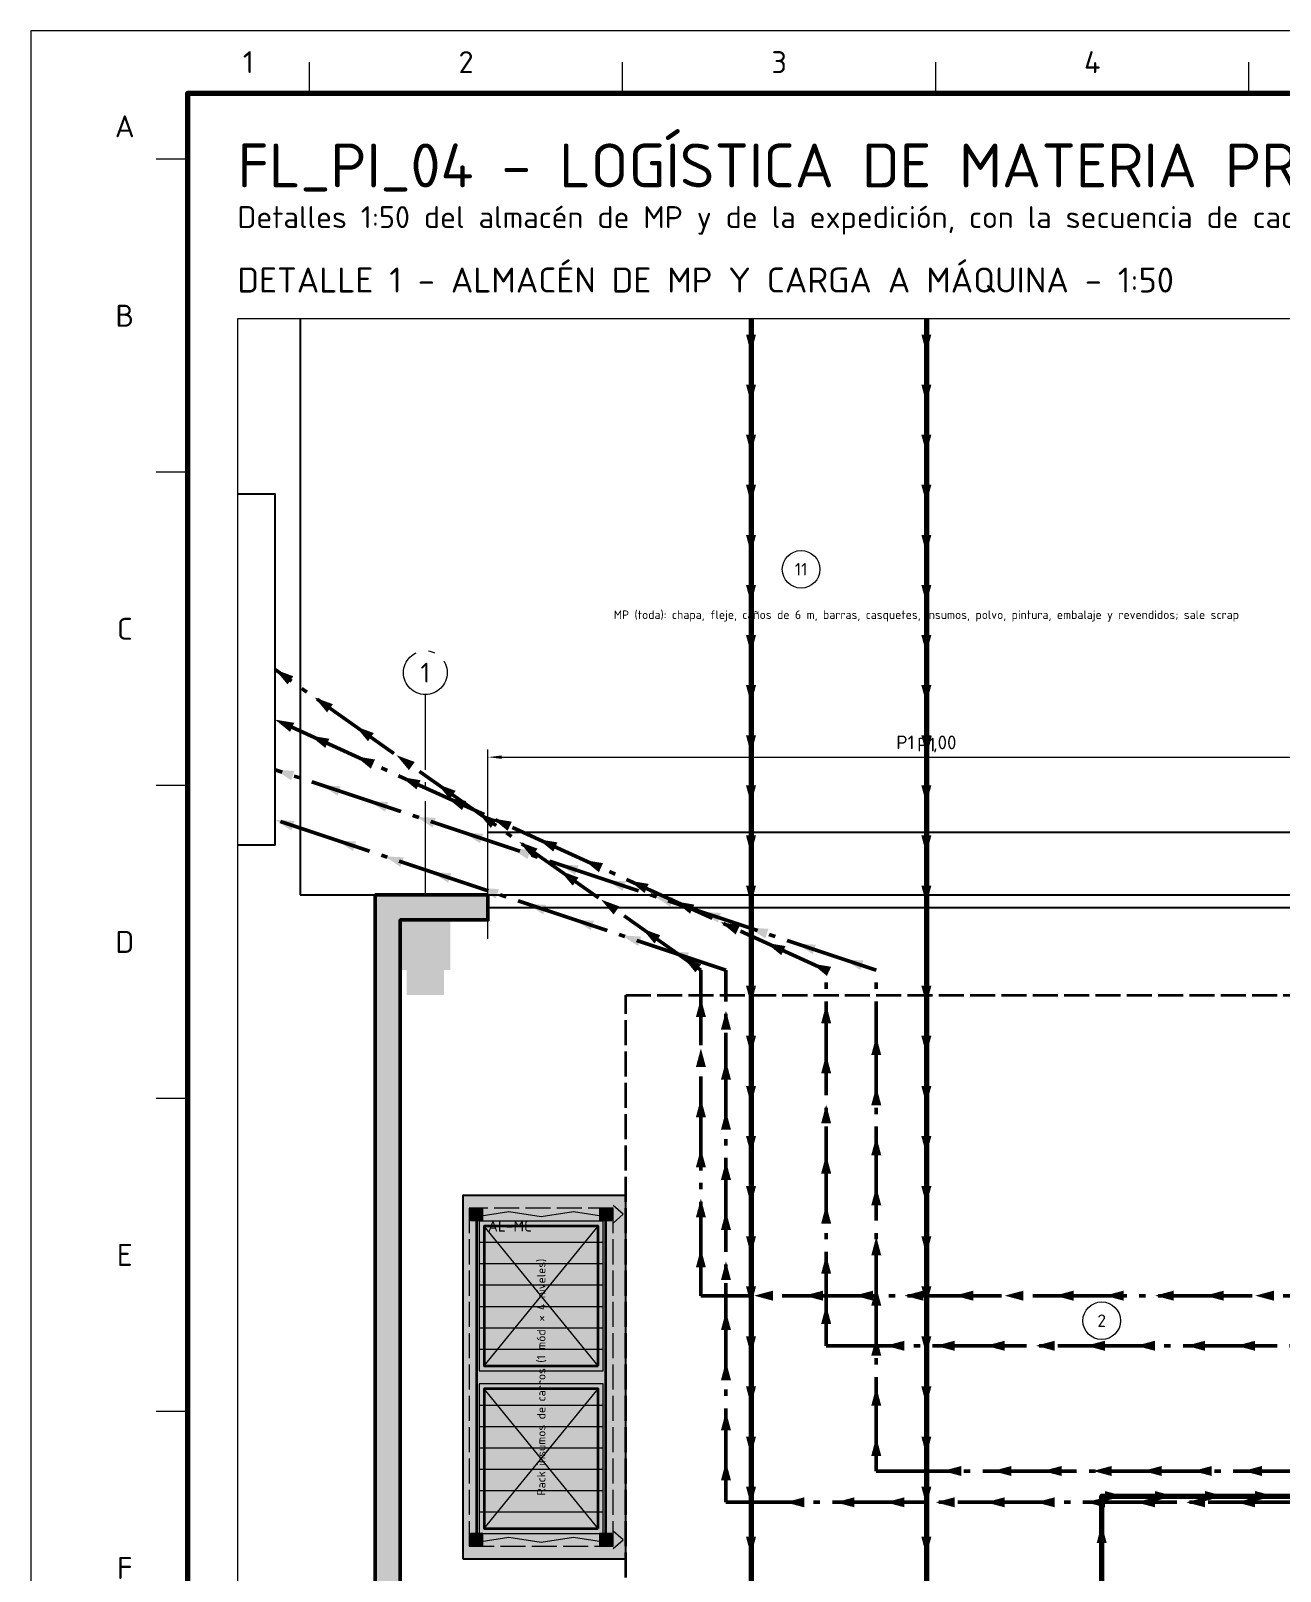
# Model space of a CAD drawing. Header units: millimetres. Extents: x 0 to 2430, y 0 to 841.
# Drawn here: x 0 to 199.5, y 595 to 841 of the extents above; entities that cross this region are included whole.
import ezdxf
from ezdxf.enums import TextEntityAlignment as Align

# ---------------------------------------------------------------- set-up
doc = ezdxf.new("R2010")
doc.units = ezdxf.units.MM
doc.linetypes.add('IRAM-E-TRAZOS', pattern=[5, 4, -1])
doc.linetypes.add('IRAM-F-TRAZO-PUNTO', pattern=[20, 15, -2, 1, -2])
for name, color, linetype, lineweight in [('06-TEXTO', 7, 'CONTINUOUS', 25), ('07-RECUADRO', 7, 'CONTINUOUS', 70), ('08-FINA', 5, 'CONTINUOUS', 18), ('A-ABERTURA', 7, 'CONTINUOUS', 25), ('A-COLUMNA', 7, 'CONTINUOUS', 50), ('A-COTA', 7, 'CONTINUOUS', 18), ('A-EJE', 1, 'IRAM-F-TRAZO-PUNTO', 18), ('A-EQUIPO-FINO', 8, 'CONTINUOUS', 13), ('A-EQUIPO-OCULTO', 8, 'IRAM-E-TRAZOS', 13), ('A-EQUIPO-RELLENO', 9, 'CONTINUOUS', 13), ('A-EXTERIOR', 8, 'CONTINUOUS', 25), ('A-MURO', 7, 'CONTINUOUS', 50), ('A-RELLENO', 9, 'CONTINUOUS', 13), ('A-SECTOR', 1, 'CONTINUOUS', 25), ('A-SECTOR-TXT', 1, 'CONTINUOUS', 25), ('A-SEGURIDAD', 1, 'IRAM-E-TRAZOS', 18), ('A-TEXTO', 7, 'CONTINUOUS', 18), ('F-MP', 5, 'CONTINUOUS', 70), ('F-SCRAP', 8, 'IRAM-F-TRAZO-PUNTO', 50)]:
    doc.layers.add(name, color=color, linetype=linetype, lineweight=lineweight)
doc.layers.add('A-EQUIPO', color=30, linetype='CONTINUOUS', lineweight=35, true_color=0xe67800)
doc.layers.add('A-PASILLO', color=2, linetype='IRAM-E-TRAZOS', lineweight=35, true_color=0xd7a500)
doc.styles.add('ISO3098', font='isocpeur.ttf')
doc.dimstyles.new('FLAMA-IRAM', dxfattribs={"dimtxt": 3.5, "dimasz": 3.5, "dimexe": 2, "dimexo": 1.5, "dimgap": 1, "dimtad": 1, "dimdec": 1, "dimtxsty": 'ISO3098', "dimblk": 'IRAM_FLECHA', "dimblk1": 'IRAM_FLECHA', "dimblk2": 'IRAM_FLECHA', "dimcen": 2.5, "dimclrd": 3, "dimclre": 3, "dimclrt": 3, "dimazin": 3, "dimtfac": 1, "dimtmove": 0, "dimatfit": 3, "dimlwd": 18, "dimlwe": 18})

# ---------------------------------------------------------------- blocks, each defined once
blk = doc.blocks.new('IRAM_FLECHA')
blk.add_solid([(0, 0), (-1, 0.125), (-1, -0.125)])

msp = doc.modelspace()

# ---------------------------------------------------------------- hatches: boundary and pattern name
at = {"layer": 'A-COLUMNA', "true_color": 0x000000}
h = msp.add_hatch(color=7, dxfattribs=at)
h.dxf.hatch_style = 1
h.paths.add_polyline_path([(59, 691), (67, 691), (67, 699), (59, 699)])
h = msp.add_hatch(color=7, dxfattribs=at)
h.dxf.hatch_style = 1
h.paths.add_polyline_path([(60, 687), (66, 687), (66, 693), (60, 693)])
at = {"layer": 'A-EQUIPO-RELLENO', "true_color": 0x969ba0}
h = msp.add_hatch(color=7, dxfattribs=at)
h.dxf.hatch_style = 1
h.paths.add_polyline_path([(72.2, 651), (72.2, 653), (70.2, 653), (70.2, 651)])
h = msp.add_hatch(color=7, dxfattribs=at)
h.dxf.hatch_style = 1
h.paths.add_polyline_path([(92.8, 651), (92.8, 653), (90.8, 653), (90.8, 651)])
at = {"layer": 'A-EQUIPO-RELLENO', "true_color": 0xeedec0}
h = msp.add_hatch(color=7, dxfattribs=at)
h.dxf.hatch_style = 1
h.paths.add_polyline_path([(91.4, 627), (91.4, 650.9), (71.6, 650.9), (71.6, 627)])
h = msp.add_hatch(color=7, dxfattribs=at)
h.dxf.hatch_style = 1
h.paths.add_polyline_path([(91.4, 601), (91.4, 624.9), (71.6, 624.9), (71.6, 601)])
at = {"layer": 'A-EQUIPO-RELLENO', "true_color": 0x969ba0}
h = msp.add_hatch(color=7, dxfattribs=at)
h.dxf.hatch_style = 1
h.paths.add_polyline_path([(72.2, 599), (72.2, 601), (70.2, 601), (70.2, 599)])
h = msp.add_hatch(color=7, dxfattribs=at)
h.dxf.hatch_style = 1
h.paths.add_polyline_path([(92.8, 599), (92.8, 601), (90.8, 601), (90.8, 599)])
at = {"layer": 'A-MURO', "true_color": 0x464646}
h = msp.add_hatch(color=7, dxfattribs=at)
h.dxf.hatch_style = 1
h.paths.add_polyline_path([(73, 703), (73, 699), (59, 699), (59, 303), (55, 303), (55, 703)])
at = {"layer": 'A-RELLENO', "true_color": 0xcde1f5}
h = msp.add_hatch(color=7, dxfattribs=at)
h.dxf.hatch_style = 1
h.paths.add_polyline_path([(69, 597), (95, 597), (95, 655), (69, 655)])
at = {"layer": 'F-MP', "true_color": 0x0046c8}
h = msp.add_hatch(color=7, dxfattribs=at)
h.dxf.hatch_style = 1
h.paths.add_polyline_path([(115, 789.5), (115.8, 792.5), (114.2, 792.5)])
h = msp.add_hatch(color=7, dxfattribs=at)
h.dxf.hatch_style = 1
h.paths.add_polyline_path([(143, 789.5), (143.8, 792.5), (142.2, 792.5)])
h = msp.add_hatch(color=7, dxfattribs=at)
h.dxf.hatch_style = 1
h.paths.add_polyline_path([(115, 781.5), (115.8, 784.5), (114.2, 784.5)])
h = msp.add_hatch(color=7, dxfattribs=at)
h.dxf.hatch_style = 1
h.paths.add_polyline_path([(143, 781.5), (143.8, 784.5), (142.2, 784.5)])
h = msp.add_hatch(color=7, dxfattribs=at)
h.dxf.hatch_style = 1
h.paths.add_polyline_path([(115, 773.5), (115.8, 776.5), (114.2, 776.5)])
h = msp.add_hatch(color=7, dxfattribs=at)
h.dxf.hatch_style = 1
h.paths.add_polyline_path([(143, 773.5), (143.8, 776.5), (142.2, 776.5)])
h = msp.add_hatch(color=7, dxfattribs=at)
h.dxf.hatch_style = 1
h.paths.add_polyline_path([(115, 765.5), (115.8, 768.5), (114.2, 768.5)])
h = msp.add_hatch(color=7, dxfattribs=at)
h.dxf.hatch_style = 1
h.paths.add_polyline_path([(143, 765.5), (143.8, 768.5), (142.2, 768.5)])
h = msp.add_hatch(color=7, dxfattribs=at)
h.dxf.hatch_style = 1
h.paths.add_polyline_path([(115, 757.5), (115.8, 760.5), (114.2, 760.5)])
h = msp.add_hatch(color=7, dxfattribs=at)
h.dxf.hatch_style = 1
h.paths.add_polyline_path([(143, 757.5), (143.8, 760.5), (142.2, 760.5)])
h = msp.add_hatch(color=7, dxfattribs=at)
h.dxf.hatch_style = 1
h.paths.add_polyline_path([(115, 749.5), (115.8, 752.5), (114.2, 752.5)])
h = msp.add_hatch(color=7, dxfattribs=at)
h.dxf.hatch_style = 1
h.paths.add_polyline_path([(143, 749.5), (143.8, 752.5), (142.2, 752.5)])
h = msp.add_hatch(color=7, dxfattribs=at)
h.dxf.hatch_style = 1
h.paths.add_polyline_path([(115, 741.5), (115.8, 744.5), (114.2, 744.5)])
h = msp.add_hatch(color=7, dxfattribs=at)
h.dxf.hatch_style = 1
h.paths.add_polyline_path([(143, 741.5), (143.8, 744.5), (142.2, 744.5)])
h = msp.add_hatch(color=7, dxfattribs=at)
h.dxf.hatch_style = 1
h.paths.add_polyline_path([(115, 733.5), (115.8, 736.5), (114.2, 736.5)])
h = msp.add_hatch(color=7, dxfattribs=at)
h.dxf.hatch_style = 1
h.paths.add_polyline_path([(143, 733.5), (143.8, 736.5), (142.2, 736.5)])
h = msp.add_hatch(color=7, dxfattribs=at)
h.dxf.hatch_style = 1
h.paths.add_polyline_path([(115, 725.5), (115.8, 728.5), (114.2, 728.5)])
h = msp.add_hatch(color=7, dxfattribs=at)
h.dxf.hatch_style = 1
h.paths.add_polyline_path([(143, 725.5), (143.8, 728.5), (142.2, 728.5)])
h = msp.add_hatch(color=7, dxfattribs=at)
h.dxf.hatch_style = 1
h.paths.add_polyline_path([(115, 717.5), (115.8, 720.5), (114.2, 720.5)])
h = msp.add_hatch(color=7, dxfattribs=at)
h.dxf.hatch_style = 1
h.paths.add_polyline_path([(143, 717.5), (143.8, 720.5), (142.2, 720.5)])
h = msp.add_hatch(color=7, dxfattribs=at)
h.dxf.hatch_style = 1
h.paths.add_polyline_path([(115, 709.5), (115.8, 712.5), (114.2, 712.5)])
h = msp.add_hatch(color=7, dxfattribs=at)
h.dxf.hatch_style = 1
h.paths.add_polyline_path([(143, 709.5), (143.8, 712.5), (142.2, 712.5)])
h = msp.add_hatch(color=7, dxfattribs=at)
h.dxf.hatch_style = 1
h.paths.add_polyline_path([(115, 701.5), (115.8, 704.5), (114.2, 704.5)])
h = msp.add_hatch(color=7, dxfattribs=at)
h.dxf.hatch_style = 1
h.paths.add_polyline_path([(143, 701.5), (143.8, 704.5), (142.2, 704.5)])
h = msp.add_hatch(color=7, dxfattribs=at)
h.dxf.hatch_style = 1
h.paths.add_polyline_path([(115, 685.5), (115.8, 688.5), (114.2, 688.5)])
h = msp.add_hatch(color=7, dxfattribs=at)
h.dxf.hatch_style = 1
h.paths.add_polyline_path([(143, 685.5), (143.8, 688.5), (142.2, 688.5)])
h = msp.add_hatch(color=7, dxfattribs=at)
h.dxf.hatch_style = 1
h.paths.add_polyline_path([(115, 677.5), (115.8, 680.5), (114.2, 680.5)])
h = msp.add_hatch(color=7, dxfattribs=at)
h.dxf.hatch_style = 1
h.paths.add_polyline_path([(143, 677.5), (143.8, 680.5), (142.2, 680.5)])
h = msp.add_hatch(color=7, dxfattribs=at)
h.dxf.hatch_style = 1
h.paths.add_polyline_path([(115, 669.5), (115.8, 672.5), (114.2, 672.5)])
h = msp.add_hatch(color=7, dxfattribs=at)
h.dxf.hatch_style = 1
h.paths.add_polyline_path([(143, 669.5), (143.8, 672.5), (142.2, 672.5)])
h = msp.add_hatch(color=7, dxfattribs=at)
h.dxf.hatch_style = 1
h.paths.add_polyline_path([(115, 661.5), (115.8, 664.5), (114.2, 664.5)])
h = msp.add_hatch(color=7, dxfattribs=at)
h.dxf.hatch_style = 1
h.paths.add_polyline_path([(143, 661.5), (143.8, 664.5), (142.2, 664.5)])
h = msp.add_hatch(color=7, dxfattribs=at)
h.dxf.hatch_style = 1
h.paths.add_polyline_path([(115, 653.5), (115.8, 656.5), (114.2, 656.5)])
h = msp.add_hatch(color=7, dxfattribs=at)
h.dxf.hatch_style = 1
h.paths.add_polyline_path([(143, 653.5), (143.8, 656.5), (142.2, 656.5)])
h = msp.add_hatch(color=7, dxfattribs=at)
h.dxf.hatch_style = 1
h.paths.add_polyline_path([(115, 645.5), (115.8, 648.5), (114.2, 648.5)])
h = msp.add_hatch(color=7, dxfattribs=at)
h.dxf.hatch_style = 1
h.paths.add_polyline_path([(143, 645.5), (143.8, 648.5), (142.2, 648.5)])
h = msp.add_hatch(color=7, dxfattribs=at)
h.dxf.hatch_style = 1
h.paths.add_polyline_path([(115, 637.5), (115.8, 640.5), (114.2, 640.5)])
h = msp.add_hatch(color=7, dxfattribs=at)
h.dxf.hatch_style = 1
h.paths.add_polyline_path([(143, 637.5), (143.8, 640.5), (142.2, 640.5)])
h = msp.add_hatch(color=7, dxfattribs=at)
h.dxf.hatch_style = 1
h.paths.add_polyline_path([(115, 629.5), (115.8, 632.5), (114.2, 632.5)])
h = msp.add_hatch(color=7, dxfattribs=at)
h.dxf.hatch_style = 1
h.paths.add_polyline_path([(143, 629.5), (143.8, 632.5), (142.2, 632.5)])
h = msp.add_hatch(color=7, dxfattribs=at)
h.dxf.hatch_style = 1
h.paths.add_polyline_path([(115, 621.5), (115.8, 624.5), (114.2, 624.5)])
h = msp.add_hatch(color=7, dxfattribs=at)
h.dxf.hatch_style = 1
h.paths.add_polyline_path([(143, 621.5), (143.8, 624.5), (142.2, 624.5)])
h = msp.add_hatch(color=7, dxfattribs=at)
h.dxf.hatch_style = 1
h.paths.add_polyline_path([(115, 613.5), (115.8, 616.5), (114.2, 616.5)])
h = msp.add_hatch(color=7, dxfattribs=at)
h.dxf.hatch_style = 1
h.paths.add_polyline_path([(143, 613.5), (143.8, 616.5), (142.2, 616.5)])
h = msp.add_hatch(color=7, dxfattribs=at)
h.dxf.hatch_style = 1
h.paths.add_polyline_path([(115, 605.5), (115.8, 608.5), (114.2, 608.5)])
h = msp.add_hatch(color=7, dxfattribs=at)
h.dxf.hatch_style = 1
h.paths.add_polyline_path([(143, 605.5), (143.8, 608.5), (142.2, 608.5)])
h = msp.add_hatch(color=7, dxfattribs=at)
h.dxf.hatch_style = 1
h.paths.add_polyline_path([(174.5, 607), (171.5, 607.8), (171.5, 606.2)])
h = msp.add_hatch(color=7, dxfattribs=at)
h.dxf.hatch_style = 1
h.paths.add_polyline_path([(182.5, 607), (179.5, 607.8), (179.5, 606.2)])
h = msp.add_hatch(color=7, dxfattribs=at)
h.dxf.hatch_style = 1
h.paths.add_polyline_path([(190.5, 607), (187.5, 607.8), (187.5, 606.2)])
h = msp.add_hatch(color=7, dxfattribs=at)
h.dxf.hatch_style = 1
h.paths.add_polyline_path([(198.5, 607), (195.5, 607.8), (195.5, 606.2)])
h = msp.add_hatch(color=7, dxfattribs=at)
h.dxf.hatch_style = 1
h.paths.add_polyline_path([(115, 597.5), (115.8, 600.5), (114.2, 600.5)])
h = msp.add_hatch(color=7, dxfattribs=at)
h.dxf.hatch_style = 1
h.paths.add_polyline_path([(143, 597.5), (143.8, 600.5), (142.2, 600.5)])
h = msp.add_hatch(color=7, dxfattribs=at)
h.dxf.hatch_style = 1
h.paths.add_polyline_path([(171, 602.5), (170.2, 599.5), (171.8, 599.5)])
at = {"layer": 'F-SCRAP', "true_color": 0x787878}
h = msp.add_hatch(color=7, dxfattribs=at)
h.dxf.hatch_style = 1
h.paths.add_polyline_path([(39, 739), (40.9896, 736.6164), (41.9123, 737.9235)])
h = msp.add_hatch(color=7, dxfattribs=at)
h.dxf.hatch_style = 1
h.paths.add_polyline_path([(45.3189, 734.5396), (47.3085, 732.156), (48.2312, 733.4631)])
h = msp.add_hatch(color=7, dxfattribs=at)
h.dxf.hatch_style = 1
h.paths.add_polyline_path([(39, 731), (41.4001, 729.0303), (42.0621, 730.4869)])
h = msp.add_hatch(color=7, dxfattribs=at)
h.dxf.hatch_style = 1
h.paths.add_polyline_path([(44.6118, 728.4492), (47.0119, 726.4795), (47.674, 727.9361)])
h = msp.add_hatch(color=7, dxfattribs=at)
h.dxf.hatch_style = 1
h.paths.add_polyline_path([(51.8547, 729.9261), (53.8442, 727.5425), (54.7669, 728.8496)])
h = msp.add_hatch(color=7, dxfattribs=at)
h.dxf.hatch_style = 1
h.paths.add_polyline_path([(51.8948, 725.1387), (54.2948, 723.169), (54.9569, 724.6256)])
h = msp.add_hatch(color=7, dxfattribs=at)
h.dxf.hatch_style = 1
h.paths.add_polyline_path([(58.3904, 725.3127), (60.38, 722.929), (61.3027, 724.2362)])
h = msp.add_hatch(color=7, dxfattribs=at)
h.dxf.hatch_style = 1
h.paths.add_polyline_path([(39, 723), (41.5931, 721.2924), (42.099, 722.8103)])
h = msp.add_hatch(color=7, dxfattribs=at)
h.dxf.hatch_style = 1
h.paths.add_polyline_path([(59.1777, 721.8283), (61.5778, 719.8586), (62.2398, 721.3152)])
h = msp.add_hatch(color=7, dxfattribs=at)
h.dxf.hatch_style = 1
h.paths.add_polyline_path([(46.377, 720.541), (48.9701, 718.8334), (49.4761, 720.3513)])
h = msp.add_hatch(color=7, dxfattribs=at)
h.dxf.hatch_style = 1
h.paths.add_polyline_path([(64.9262, 720.6992), (66.9157, 718.3156), (67.8384, 719.6227)])
h = msp.add_hatch(color=7, dxfattribs=at)
h.dxf.hatch_style = 1
h.paths.add_polyline_path([(66.4606, 718.5179), (68.8607, 716.5482), (69.5228, 718.0048)])
h = msp.add_hatch(color=7, dxfattribs=at)
h.dxf.hatch_style = 1
h.paths.add_polyline_path([(53.9665, 718.0112), (56.5596, 716.3035), (57.0655, 717.8214)])
h = msp.add_hatch(color=7, dxfattribs=at)
h.dxf.hatch_style = 1
h.paths.add_polyline_path([(71.4619, 716.0857), (73.4515, 713.7021), (74.3741, 715.0092)])
h = msp.add_hatch(color=7, dxfattribs=at)
h.dxf.hatch_style = 1
h.paths.add_polyline_path([(39, 715), (41.5931, 713.2924), (42.099, 714.8103)])
h = msp.add_hatch(color=7, dxfattribs=at)
h.dxf.hatch_style = 1
h.paths.add_polyline_path([(61.556, 715.4813), (64.149, 713.7737), (64.655, 715.2916)])
h = msp.add_hatch(color=7, dxfattribs=at)
h.dxf.hatch_style = 1
h.paths.add_polyline_path([(73.7436, 715.2075), (76.1436, 713.2378), (76.8057, 714.6944)])
h = msp.add_hatch(color=7, dxfattribs=at)
h.dxf.hatch_style = 1
h.paths.add_polyline_path([(48.8612, 711.7129), (51.4543, 710.0053), (51.9603, 711.5232)])
h = msp.add_hatch(color=7, dxfattribs=at)
h.dxf.hatch_style = 1
h.paths.add_polyline_path([(69.1454, 712.9515), (71.7385, 711.2439), (72.2445, 712.7618)])
h = msp.add_hatch(color=7, dxfattribs=at)
h.dxf.hatch_style = 1
h.paths.add_polyline_path([(77.9976, 711.4723), (79.9872, 709.0886), (80.9099, 710.3958)])
h = msp.add_hatch(color=7, dxfattribs=at)
h.dxf.hatch_style = 1
h.paths.add_polyline_path([(81.0265, 711.897), (83.4265, 709.9273), (84.0886, 711.3839)])
h = msp.add_hatch(color=7, dxfattribs=at)
h.dxf.hatch_style = 1
h.paths.add_polyline_path([(56.4507, 709.1831), (59.0438, 707.4755), (59.5497, 708.9934)])
h = msp.add_hatch(color=7, dxfattribs=at)
h.dxf.hatch_style = 1
h.paths.add_polyline_path([(76.7349, 710.4217), (79.328, 708.7141), (79.8339, 710.232)])
h = msp.add_hatch(color=7, dxfattribs=at)
h.dxf.hatch_style = 1
h.paths.add_polyline_path([(88.3094, 708.5866), (90.7095, 706.6169), (91.3716, 708.0735)])
h = msp.add_hatch(color=7, dxfattribs=at)
h.dxf.hatch_style = 1
h.paths.add_polyline_path([(64.0402, 706.6533), (66.6332, 704.9456), (67.1392, 706.4635)])
h = msp.add_hatch(color=7, dxfattribs=at)
h.dxf.hatch_style = 1
h.paths.add_polyline_path([(84.3244, 707.8919), (86.9174, 706.1842), (87.4234, 707.7021)])
h = msp.add_hatch(color=7, dxfattribs=at)
h.dxf.hatch_style = 1
h.paths.add_polyline_path([(84.5334, 706.8588), (86.5229, 704.4752), (87.4456, 705.7823)])
h = msp.add_hatch(color=7, dxfattribs=at)
h.dxf.hatch_style = 1
h.paths.add_polyline_path([(71.6296, 704.1235), (74.2227, 702.4158), (74.7287, 703.9337)])
h = msp.add_hatch(color=7, dxfattribs=at)
h.dxf.hatch_style = 1
h.paths.add_polyline_path([(91.9138, 705.3621), (94.5069, 703.6544), (95.0129, 705.1723)])
h = msp.add_hatch(color=7, dxfattribs=at)
h.dxf.hatch_style = 1
h.paths.add_polyline_path([(95.5924, 705.2762), (97.9924, 703.3065), (98.6545, 704.7631)])
h = msp.add_hatch(color=7, dxfattribs=at)
h.dxf.hatch_style = 1
h.paths.add_polyline_path([(79.2191, 701.5936), (81.8122, 699.886), (82.3181, 701.4039)])
h = msp.add_hatch(color=7, dxfattribs=at)
h.dxf.hatch_style = 1
h.paths.add_polyline_path([(91.0691, 702.2453), (93.0587, 699.8617), (93.9814, 701.1688)])
h = msp.add_hatch(color=7, dxfattribs=at)
h.dxf.hatch_style = 1
h.paths.add_polyline_path([(99.5033, 702.8322), (102.0964, 701.1246), (102.6023, 702.6425)])
h = msp.add_hatch(color=7, dxfattribs=at)
h.dxf.hatch_style = 1
h.paths.add_polyline_path([(102.8753, 701.9658), (105.2753, 699.9961), (105.9374, 701.4527)])
h = msp.add_hatch(color=7, dxfattribs=at)
h.dxf.hatch_style = 1
h.paths.add_polyline_path([(86.8086, 699.0638), (89.4016, 697.3562), (89.9076, 698.8741)])
h = msp.add_hatch(color=7, dxfattribs=at)
h.dxf.hatch_style = 1
h.paths.add_polyline_path([(107.0928, 700.3024), (109.6858, 698.5948), (110.1918, 700.1127)])
h = msp.add_hatch(color=7, dxfattribs=at)
h.dxf.hatch_style = 1
h.paths.add_polyline_path([(110.1582, 698.6554), (112.5583, 696.6857), (113.2204, 698.1422)])
h = msp.add_hatch(color=7, dxfattribs=at)
h.dxf.hatch_style = 1
h.paths.add_polyline_path([(94.398, 696.534), (96.9911, 694.8264), (97.4971, 696.3442)])
h = msp.add_hatch(color=7, dxfattribs=at)
h.dxf.hatch_style = 1
h.paths.add_polyline_path([(97.6049, 697.6319), (99.5944, 695.2482), (100.5171, 696.5554)])
h = msp.add_hatch(color=7, dxfattribs=at)
h.dxf.hatch_style = 1
h.paths.add_polyline_path([(114.6822, 697.7726), (117.2753, 696.065), (117.7813, 697.5829)])
h = msp.add_hatch(color=7, dxfattribs=at)
h.dxf.hatch_style = 1
h.paths.add_polyline_path([(101.9875, 694.0042), (104.5806, 692.2965), (105.0865, 693.8144)])
h = msp.add_hatch(color=7, dxfattribs=at)
h.dxf.hatch_style = 1
h.paths.add_polyline_path([(117.4412, 695.3449), (119.8412, 693.3752), (120.5033, 694.8318)])
h = msp.add_hatch(color=7, dxfattribs=at)
h.dxf.hatch_style = 1
h.paths.add_polyline_path([(122.2717, 695.2428), (124.8648, 693.5351), (125.3707, 695.053)])
h = msp.add_hatch(color=7, dxfattribs=at)
h.dxf.hatch_style = 1
h.paths.add_polyline_path([(104.1406, 693.0184), (106.1302, 690.6348), (107.0529, 691.9419)])
h = msp.add_hatch(color=7, dxfattribs=at)
h.dxf.hatch_style = 1
h.paths.add_polyline_path([(124.7241, 692.0345), (127.1241, 690.0648), (127.7862, 691.5214)])
h = msp.add_hatch(color=7, dxfattribs=at)
h.dxf.hatch_style = 1
h.paths.add_polyline_path([(129.8612, 692.7129), (132.4542, 691.0053), (132.9602, 692.5232)])
h = msp.add_hatch(color=7, dxfattribs=at)
h.dxf.hatch_style = 1
h.paths.add_polyline_path([(107, 686.5), (106.2, 683.5), (107.8, 683.5)])
h = msp.add_hatch(color=7, dxfattribs=at)
h.dxf.hatch_style = 1
h.paths.add_polyline_path([(111, 684.5), (110.2, 681.5), (111.8, 681.5)])
h = msp.add_hatch(color=7, dxfattribs=at)
h.dxf.hatch_style = 1
h.paths.add_polyline_path([(127, 685.5), (126.2, 682.5), (127.8, 682.5)])
h = msp.add_hatch(color=7, dxfattribs=at)
h.dxf.hatch_style = 1
h.paths.add_polyline_path([(135, 680.4168), (134.2, 677.4168), (135.8, 677.4168)])
h = msp.add_hatch(color=7, dxfattribs=at)
h.dxf.hatch_style = 1
h.paths.add_polyline_path([(107, 678.5), (106.2, 675.5), (107.8, 675.5)])
h = msp.add_hatch(color=7, dxfattribs=at)
h.dxf.hatch_style = 1
h.paths.add_polyline_path([(111, 676.5), (110.2, 673.5), (111.8, 673.5)])
h = msp.add_hatch(color=7, dxfattribs=at)
h.dxf.hatch_style = 1
h.paths.add_polyline_path([(127, 677.5), (126.2, 674.5), (127.8, 674.5)])
h = msp.add_hatch(color=7, dxfattribs=at)
h.dxf.hatch_style = 1
h.paths.add_polyline_path([(135, 672.4168), (134.2, 669.4168), (135.8, 669.4168)])
h = msp.add_hatch(color=7, dxfattribs=at)
h.dxf.hatch_style = 1
h.paths.add_polyline_path([(107, 670.5), (106.2, 667.5), (107.8, 667.5)])
h = msp.add_hatch(color=7, dxfattribs=at)
h.dxf.hatch_style = 1
h.paths.add_polyline_path([(127, 669.5), (126.2, 666.5), (127.8, 666.5)])
h = msp.add_hatch(color=7, dxfattribs=at)
h.dxf.hatch_style = 1
h.paths.add_polyline_path([(111, 668.5), (110.2, 665.5), (111.8, 665.5)])
h = msp.add_hatch(color=7, dxfattribs=at)
h.dxf.hatch_style = 1
h.paths.add_polyline_path([(135, 664.4168), (134.2, 661.4168), (135.8, 661.4168)])
h = msp.add_hatch(color=7, dxfattribs=at)
h.dxf.hatch_style = 1
h.paths.add_polyline_path([(107, 662.5), (106.2, 659.5), (107.8, 659.5)])
h = msp.add_hatch(color=7, dxfattribs=at)
h.dxf.hatch_style = 1
h.paths.add_polyline_path([(111, 660.5), (110.2, 657.5), (111.8, 657.5)])
h = msp.add_hatch(color=7, dxfattribs=at)
h.dxf.hatch_style = 1
h.paths.add_polyline_path([(127, 661.5), (126.2, 658.5), (127.8, 658.5)])
h = msp.add_hatch(color=7, dxfattribs=at)
h.dxf.hatch_style = 1
h.paths.add_polyline_path([(107, 654.5), (106.2, 651.5), (107.8, 651.5)])
h = msp.add_hatch(color=7, dxfattribs=at)
h.dxf.hatch_style = 1
h.paths.add_polyline_path([(135, 656.4168), (134.2, 653.4168), (135.8, 653.4168)])
h = msp.add_hatch(color=7, dxfattribs=at)
h.dxf.hatch_style = 1
h.paths.add_polyline_path([(111, 652.5), (110.2, 649.5), (111.8, 649.5)])
h = msp.add_hatch(color=7, dxfattribs=at)
h.dxf.hatch_style = 1
h.paths.add_polyline_path([(127, 653.5), (126.2, 650.5), (127.8, 650.5)])
h = msp.add_hatch(color=7, dxfattribs=at)
h.dxf.hatch_style = 1
h.paths.add_polyline_path([(135, 648.4168), (134.2, 645.4168), (135.8, 645.4168)])
h = msp.add_hatch(color=7, dxfattribs=at)
h.dxf.hatch_style = 1
h.paths.add_polyline_path([(107, 646.5), (106.2, 643.5), (107.8, 643.5)])
h = msp.add_hatch(color=7, dxfattribs=at)
h.dxf.hatch_style = 1
h.paths.add_polyline_path([(127, 645.5), (126.2, 642.5), (127.8, 642.5)])
h = msp.add_hatch(color=7, dxfattribs=at)
h.dxf.hatch_style = 1
h.paths.add_polyline_path([(111, 644.5), (110.2, 641.5), (111.8, 641.5)])
h = msp.add_hatch(color=7, dxfattribs=at)
h.dxf.hatch_style = 1
h.paths.add_polyline_path([(115.5, 639), (118.5, 638.2), (118.5, 639.8)])
h = msp.add_hatch(color=7, dxfattribs=at)
h.dxf.hatch_style = 1
h.paths.add_polyline_path([(123.5, 639), (126.5, 638.2), (126.5, 639.8)])
h = msp.add_hatch(color=7, dxfattribs=at)
h.dxf.hatch_style = 1
h.paths.add_polyline_path([(131.5, 639), (134.5, 638.2), (134.5, 639.8)])
h = msp.add_hatch(color=7, dxfattribs=at)
h.dxf.hatch_style = 1
h.paths.add_polyline_path([(135, 640.4168), (134.2, 637.4168), (135.8, 637.4168)])
h = msp.add_hatch(color=7, dxfattribs=at)
h.dxf.hatch_style = 1
h.paths.add_polyline_path([(139.5, 639), (142.5, 638.2), (142.5, 639.8)])
h = msp.add_hatch(color=7, dxfattribs=at)
h.dxf.hatch_style = 1
h.paths.add_polyline_path([(147.5, 639), (150.5, 638.2), (150.5, 639.8)])
h = msp.add_hatch(color=7, dxfattribs=at)
h.dxf.hatch_style = 1
h.paths.add_polyline_path([(155.5, 639), (158.5, 638.2), (158.5, 639.8)])
h = msp.add_hatch(color=7, dxfattribs=at)
h.dxf.hatch_style = 1
h.paths.add_polyline_path([(163.5, 639), (166.5, 638.2), (166.5, 639.8)])
h = msp.add_hatch(color=7, dxfattribs=at)
h.dxf.hatch_style = 1
h.paths.add_polyline_path([(171.5, 639), (174.5, 638.2), (174.5, 639.8)])
h = msp.add_hatch(color=7, dxfattribs=at)
h.dxf.hatch_style = 1
h.paths.add_polyline_path([(179.5, 639), (182.5, 638.2), (182.5, 639.8)])
h = msp.add_hatch(color=7, dxfattribs=at)
h.dxf.hatch_style = 1
h.paths.add_polyline_path([(187.5, 639), (190.5, 638.2), (190.5, 639.8)])
h = msp.add_hatch(color=7, dxfattribs=at)
h.dxf.hatch_style = 1
h.paths.add_polyline_path([(195.5, 639), (198.5, 638.2), (198.5, 639.8)])
h = msp.add_hatch(color=7, dxfattribs=at)
h.dxf.hatch_style = 1
h.paths.add_polyline_path([(127, 637.5), (126.2, 634.5), (127.8, 634.5)])
h = msp.add_hatch(color=7, dxfattribs=at)
h.dxf.hatch_style = 1
h.paths.add_polyline_path([(111, 636.5), (110.2, 633.5), (111.8, 633.5)])
h = msp.add_hatch(color=7, dxfattribs=at)
h.dxf.hatch_style = 1
h.paths.add_polyline_path([(135, 632.4168), (134.2, 629.4168), (135.8, 629.4168)])
h = msp.add_hatch(color=7, dxfattribs=at)
h.dxf.hatch_style = 1
h.paths.add_polyline_path([(136.5, 631), (139.5, 630.2), (139.5, 631.8)])
h = msp.add_hatch(color=7, dxfattribs=at)
h.dxf.hatch_style = 1
h.paths.add_polyline_path([(144.5, 631), (147.5, 630.2), (147.5, 631.8)])
h = msp.add_hatch(color=7, dxfattribs=at)
h.dxf.hatch_style = 1
h.paths.add_polyline_path([(152.5, 631), (155.5, 630.2), (155.5, 631.8)])
h = msp.add_hatch(color=7, dxfattribs=at)
h.dxf.hatch_style = 1
h.paths.add_polyline_path([(160.5, 631), (163.5, 630.2), (163.5, 631.8)])
h = msp.add_hatch(color=7, dxfattribs=at)
h.dxf.hatch_style = 1
h.paths.add_polyline_path([(168.5, 631), (171.5, 630.2), (171.5, 631.8)])
h = msp.add_hatch(color=7, dxfattribs=at)
h.dxf.hatch_style = 1
h.paths.add_polyline_path([(176.5, 631), (179.5, 630.2), (179.5, 631.8)])
h = msp.add_hatch(color=7, dxfattribs=at)
h.dxf.hatch_style = 1
h.paths.add_polyline_path([(184.5, 631), (187.5, 630.2), (187.5, 631.8)])
h = msp.add_hatch(color=7, dxfattribs=at)
h.dxf.hatch_style = 1
h.paths.add_polyline_path([(192.5, 631), (195.5, 630.2), (195.5, 631.8)])
h = msp.add_hatch(color=7, dxfattribs=at)
h.dxf.hatch_style = 1
h.paths.add_polyline_path([(111, 628.5), (110.2, 625.5), (111.8, 625.5)])
h = msp.add_hatch(color=7, dxfattribs=at)
h.dxf.hatch_style = 1
h.paths.add_polyline_path([(135, 624.4168), (134.2, 621.4168), (135.8, 621.4168)])
h = msp.add_hatch(color=7, dxfattribs=at)
h.dxf.hatch_style = 1
h.paths.add_polyline_path([(111, 620.5), (110.2, 617.5), (111.8, 617.5)])
h = msp.add_hatch(color=7, dxfattribs=at)
h.dxf.hatch_style = 1
h.paths.add_polyline_path([(135, 616.4168), (134.2, 613.4168), (135.8, 613.4168)])
h = msp.add_hatch(color=7, dxfattribs=at)
h.dxf.hatch_style = 1
h.paths.add_polyline_path([(111, 612.5), (110.2, 609.5), (111.8, 609.5)])
h = msp.add_hatch(color=7, dxfattribs=at)
h.dxf.hatch_style = 1
h.paths.add_polyline_path([(145.5832, 611), (148.5832, 610.2), (148.5832, 611.8)])
h = msp.add_hatch(color=7, dxfattribs=at)
h.dxf.hatch_style = 1
h.paths.add_polyline_path([(153.5832, 611), (156.5832, 610.2), (156.5832, 611.8)])
h = msp.add_hatch(color=7, dxfattribs=at)
h.dxf.hatch_style = 1
h.paths.add_polyline_path([(161.5832, 611), (164.5832, 610.2), (164.5832, 611.8)])
h = msp.add_hatch(color=7, dxfattribs=at)
h.dxf.hatch_style = 1
h.paths.add_polyline_path([(169.5832, 611), (172.5832, 610.2), (172.5832, 611.8)])
h = msp.add_hatch(color=7, dxfattribs=at)
h.dxf.hatch_style = 1
h.paths.add_polyline_path([(177.5832, 611), (180.5832, 610.2), (180.5832, 611.8)])
h = msp.add_hatch(color=7, dxfattribs=at)
h.dxf.hatch_style = 1
h.paths.add_polyline_path([(185.5832, 611), (188.5832, 610.2), (188.5832, 611.8)])
h = msp.add_hatch(color=7, dxfattribs=at)
h.dxf.hatch_style = 1
h.paths.add_polyline_path([(193.5832, 611), (196.5832, 610.2), (196.5832, 611.8)])
h = msp.add_hatch(color=7, dxfattribs=at)
h.dxf.hatch_style = 1
h.paths.add_polyline_path([(120.5, 606), (123.5, 605.2), (123.5, 606.8)])
h = msp.add_hatch(color=7, dxfattribs=at)
h.dxf.hatch_style = 1
h.paths.add_polyline_path([(128.5, 606), (131.5, 605.2), (131.5, 606.8)])
h = msp.add_hatch(color=7, dxfattribs=at)
h.dxf.hatch_style = 1
h.paths.add_polyline_path([(136.5, 606), (139.5, 605.2), (139.5, 606.8)])
h = msp.add_hatch(color=7, dxfattribs=at)
h.dxf.hatch_style = 1
h.paths.add_polyline_path([(144.5, 606), (147.5, 605.2), (147.5, 606.8)])
h = msp.add_hatch(color=7, dxfattribs=at)
h.dxf.hatch_style = 1
h.paths.add_polyline_path([(152.5, 606), (155.5, 605.2), (155.5, 606.8)])
h = msp.add_hatch(color=7, dxfattribs=at)
h.dxf.hatch_style = 1
h.paths.add_polyline_path([(160.5, 606), (163.5, 605.2), (163.5, 606.8)])
h = msp.add_hatch(color=7, dxfattribs=at)
h.dxf.hatch_style = 1
h.paths.add_polyline_path([(168.5, 606), (171.5, 605.2), (171.5, 606.8)])
h = msp.add_hatch(color=7, dxfattribs=at)
h.dxf.hatch_style = 1
h.paths.add_polyline_path([(176.5, 606), (179.5, 605.2), (179.5, 606.8)])
h = msp.add_hatch(color=7, dxfattribs=at)
h.dxf.hatch_style = 1
h.paths.add_polyline_path([(184.5, 606), (187.5, 605.2), (187.5, 606.8)])
h = msp.add_hatch(color=7, dxfattribs=at)
h.dxf.hatch_style = 1
h.paths.add_polyline_path([(192.5, 606), (195.5, 605.2), (195.5, 606.8)])

# ---------------------------------------------------------------- linework, layer by layer
at = {"layer": '07-RECUADRO'}
msp.add_lwpolyline([(25, 10), (1179, 10), (1179, 831), (25, 831)], close=True, dxfattribs=at)
at = {"layer": '08-FINA'}
for p, q in [((44.5, 831), (44.5, 836)), ((94.5, 831), (94.5, 836)), ((144.5, 831), (144.5, 836)), ((194.5, 831), (194.5, 836)), ((25, 820.5), (20, 820.5)), ((25, 770.5), (20, 770.5)), ((25, 720.5), (20, 720.5)), ((25, 670.5), (20, 670.5)), ((25, 620.5), (20, 620.5))]:
    msp.add_line(p, q, dxfattribs=at)
msp.add_lwpolyline([(0, 0), (1189, 0), (1189, 841), (0, 841)], close=True, dxfattribs=at)
at = {"layer": 'A-ABERTURA'}
for p, q in [((73, 713), (213, 713)), ((73, 701), (213, 701))]:
    msp.add_line(p, q, dxfattribs=at)
at = {"layer": 'A-EJE'}
msp.add_line((63, 703), (63, 735), dxfattribs=at)
msp.add_circle((63, 738.5), 3.5, dxfattribs=at)
at = {"layer": 'A-EQUIPO'}
for p, q in [((71.2, 599), (71.2, 653)), ((91.8, 599), (91.8, 653))]:
    msp.add_line(p, q, dxfattribs=at)
for points in [[(90.6, 627.8), (90.6, 650.1), (72.4, 650.1), (72.4, 627.8)], [(90.6, 601.8), (90.6, 624.1), (72.4, 624.1), (72.4, 601.8)]]:
    msp.add_lwpolyline(points, close=True, dxfattribs=at)
at = {"layer": 'A-EQUIPO-FINO'}
for p, q in [((90.6, 627.8), (72.4, 650.1)), ((72.4, 627.8), (90.6, 650.1)), ((91.4, 647.4857), (71.6, 647.4857)), ((91.4, 644.0714), (71.6, 644.0714)), ((91.4, 640.6571), (71.6, 640.6571)), ((91.4, 637.2429), (71.6, 637.2429)), ((91.4, 633.8286), (71.6, 633.8286)), ((91.4, 630.4143), (71.6, 630.4143)), ((90.6, 601.8), (72.4, 624.1)), ((72.4, 601.8), (90.6, 624.1)), ((91.4, 621.4857), (71.6, 621.4857)), ((91.4, 618.0714), (71.6, 618.0714)), ((91.4, 614.6571), (71.6, 614.6571)), ((91.4, 611.2429), (71.6, 611.2429)), ((91.4, 607.8286), (71.6, 607.8286)), ((91.4, 604.4143), (71.6, 604.4143))]:
    msp.add_line(p, q, dxfattribs=at)
for points in [[(72.2, 651), (72.2, 653), (70.2, 653), (70.2, 651)], [(92.8, 651), (92.8, 653), (90.8, 653), (90.8, 651)], [(91.4, 627), (91.4, 650.9), (71.6, 650.9), (71.6, 627)], [(91.4, 601), (91.4, 624.9), (71.6, 624.9), (71.6, 601)], [(72.2, 599), (72.2, 601), (70.2, 601), (70.2, 599)], [(92.8, 599), (92.8, 601), (90.8, 601), (90.8, 599)]]:
    msp.add_lwpolyline(points, close=True, dxfattribs=at)
for points in [[(91.8, 651.6), (86.65, 652.4), (81.5, 651.6), (76.35, 652.4), (71.2, 651.6)], [(91.8, 599.6), (86.65, 600.4), (81.5, 599.6), (76.35, 600.4), (71.2, 599.6)]]:
    msp.add_lwpolyline(points, dxfattribs=at)
at = {"layer": 'A-EQUIPO-OCULTO'}
msp.add_lwpolyline([(93, 599), (93, 653), (70, 653), (70, 599)], close=True, dxfattribs=at)
at = {"layer": 'A-EXTERIOR'}
for points in [[(43, 795), (43, 703)], [(33, 711), (39, 711), (39, 767), (33, 767)], [(43, 703), (583, 703)]]:
    msp.add_lwpolyline(points, dxfattribs=at)
at = {"layer": 'A-MURO'}
msp.add_lwpolyline([(73, 703), (73, 699), (59, 699), (59, 303), (55, 303), (55, 703)], close=True, dxfattribs=at)
at = {"layer": 'A-PASILLO'}
for p, q in [((95, 339), (95, 687)), ((95, 687), (245, 687))]:
    msp.add_line(p, q, dxfattribs=at)
at = {"layer": 'A-SECTOR'}
msp.add_lwpolyline([(69, 597), (95, 597), (95, 655), (69, 655)], close=True, dxfattribs=at)
at = {"layer": 'A-SEGURIDAD'}
for points in [[(93, 650.6), (94.6, 652), (93, 653.4)], [(93, 598.6), (94.6, 600), (93, 601.4)]]:
    msp.add_lwpolyline(points, dxfattribs=at)
at = {"layer": 'A-TEXTO'}
msp.add_lwpolyline([(33, 191), (583, 191), (583, 795), (33, 795)], close=True, dxfattribs=at)
for centre in [(123, 755), (171, 635)]:
    msp.add_circle(centre, 3, dxfattribs=at)
at = {"layer": 'F-MP'}
for points in [[(115, 795), (115, 691), (115, 337)], [(143, 795), (143, 691), (143, 415), (245, 415)], [(171, 337), (171, 607), (531, 607), (531, 479), (558, 479)]]:
    msp.add_lwpolyline(points, dxfattribs=at)
at = {"layer": 'F-SCRAP'}
for points in [[(583, 263), (515, 263), (515, 639), (107, 639), (107, 691), (39, 739)], [(558, 387), (539, 387), (539, 631), (127, 631), (127, 691), (39, 731)], [(583, 615), (567, 615), (567, 611), (135, 611), (135, 691), (39, 723)], [(583, 606), (111, 606), (111, 691), (39, 715)]]:
    msp.add_lwpolyline(points, dxfattribs=at)

# ---------------------------------------------------------------- texts
at = {"layer": '06-TEXTO', "style": 'ISO3098'}
for s, p in [('1', (34.75, 836)), ('2', (69.5, 836)), ('3', (119.5, 836)), ('4', (169.5, 836)), ('A', (15, 825.75)), ('B', (15, 795.5)), ('C', (15, 745.5)), ('D', (15, 695.5)), ('E', (15, 645.5)), ('F', (15, 595.5))]:
    msp.add_text(s, height=3.5, dxfattribs=at).set_placement(p, align=Align.MIDDLE_CENTER)
at = {"layer": 'A-SECTOR-TXT', "style": 'ISO3098'}
msp.add_text('AL-MC', height=1.76, dxfattribs=at).set_placement((73, 651), align=Align.TOP_LEFT)
at = {"layer": 'A-TEXTO', "style": 'ISO3098'}
for s, height, p in [('FL_PI_04 - LOGÍSTICA DE MATERIA PRIMA Y DE PRODUCTO TERMINADO', 7, (33, 823)), ('Detalles 1:50 del almacén de MP y de la expedición, con la secuencia de cada movimiento. Flota calculada por métodos y tiempos.', 3.5, (33, 813))]:
    msp.add_text(s, height=height, dxfattribs=at).set_placement(p, align=Align.TOP_LEFT)
msp.add_text('DETALLE 1 - ALMACÉN DE MP Y CARGA A MÁQUINA - 1:50', height=4, dxfattribs=at).set_placement((33, 798), align=Align.BOTTOM_LEFT)
for s, height, p in [('11', 2, (123, 755)), ('MP (toda): chapa, fleje, caños de 6 m, barras, casquetes, insumos, polvo, pintura, embalaje y revendidos; sale scrap', 1.364, (143, 747.75)), ('1', 3.15, (63, 738.5)), ('P1', 2.2, (143, 727)), ('2', 2, (171, 635))]:
    msp.add_text(s, height=height, dxfattribs=at).set_placement(p, align=Align.MIDDLE_CENTER)
msp.add_text('Rack insumos de carros (1 mód. × 4 niveles)', height=1.364, rotation=90, dxfattribs=at).set_placement((81.5, 626), align=Align.MIDDLE_CENTER)

# ---------------------------------------------------------------- dimensions: what is measured, and where the dimension line sits
at = {"layer": 'A-COTA'}
msp.add_linear_dim(base=(73, 725), p1=(73, 695), p2=(213, 695), text='P1 <>', dimstyle='FLAMA-IRAM', override={"dimtxt": 2.2, "dimasz": 2.2, "dimexe": 1.2, "dimexo": 1, "dimdec": 2, "dimlfac": 0.05, "dimzin": 0}, dxfattribs=at).render()

doc.saveas('drawing.dxf')
